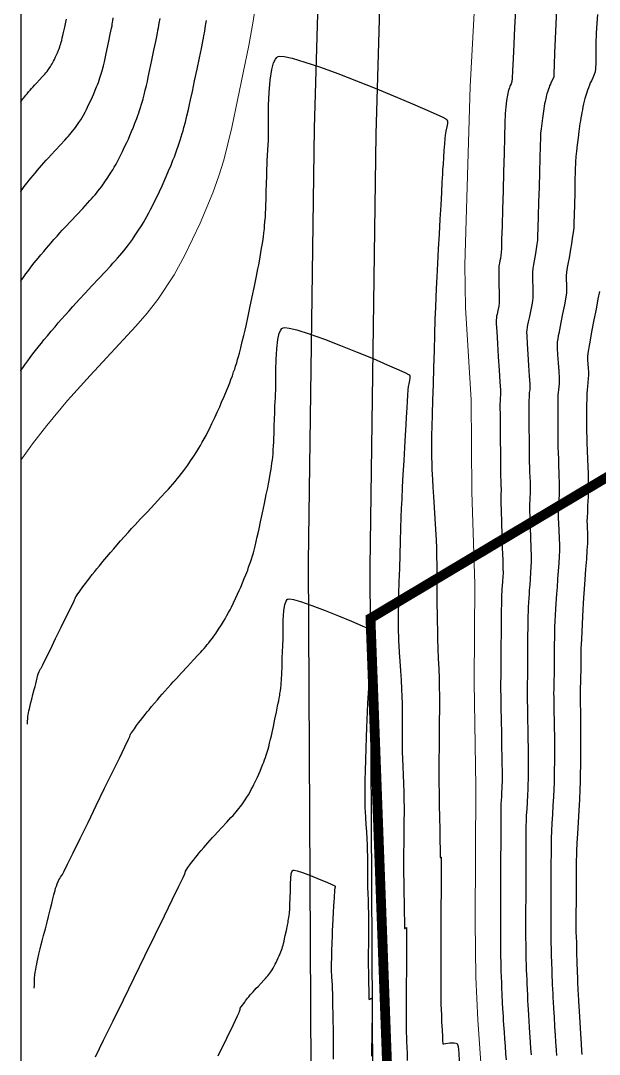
# Model space of a CAD drawing. Extents: x 27 to 849, y 0 to 853.
# Drawn here: x 26.5 to 85.5, y 538.4 to 643.6 of the extents above; entities that cross this region are included whole.
import ezdxf

# ---------------------------------------------------------------- set-up
doc = ezdxf.new("R2010")
doc.units = 0
doc.header["$LTSCALE"] = 2
for name, color, linetype in [('ARQ - PORTAS E ESQUADRIAS 1-50', 2, 'Continuous'), ('Curva 1 m', 5, 'Continuous'), ('Curva Mestra', 1, 'Continuous'), ('TRA_Trecho_Rodoviario_L', 7, 'Continuous')]:
    doc.layers.add(name, color=color, linetype=linetype)

msp = doc.modelspace()

# ---------------------------------------------------------------- linework, layer by layer
at = {"layer": 'ARQ - PORTAS E ESQUADRIAS 1-50', "elevation": 45}
msp.add_lwpolyline([(848.94, 852.52), (26.51, 852.52), (26.51, 7.38), (848.94, 7.38)], close=True, dxfattribs=at)
at = {"layer": 'ARQ - PORTAS E ESQUADRIAS 1-50', "const_width": 1}
msp.add_lwpolyline([(619.66, 64.96), (532.95, 53.73), (488.22, 57.38), (464.07, 66.69), (452.24, 74.7), (148.79, 382.23), (76.61, 469.9), (65.46, 493.56), (62.14, 582.82), (440.6, 808.53), (802.5, 491.86), (619.66, 64.96)], close=True, dxfattribs=at)
at = {"layer": 'Curva 1 m', "linetype": 'Continuous', "lineweight": -3}
for points, elevation in [([(26.51, 626.24), (26.52, 626.26), (26.57, 626.33), (26.66, 626.46), (26.81, 626.68), (26.98, 626.91), (27.16, 627.13), (27.37, 627.41), (27.57, 627.65), (27.73, 627.86), (27.97, 628.14), (28.21, 628.43), (28.42, 628.67), (28.63, 628.91), (28.87, 629.18), (29.12, 629.46), (29.33, 629.7), (29.61, 630), (30.06, 630.48), (30.56, 631.02), (30.99, 631.47), (31.2, 631.71), (31.35, 631.87), (31.51, 632.06), (31.65, 632.22), (31.8, 632.4), (31.96, 632.6), (32.1, 632.79), (32.23, 632.98), (32.42, 633.27), (32.62, 633.57), (32.76, 633.79), (32.9, 634.04), (33.06, 634.33), (33.2, 634.59), (33.32, 634.84), (33.5, 635.2), (33.68, 635.58), (33.82, 635.89), (33.95, 636.19), (34.1, 636.56), (34.24, 636.9), (34.33, 637.12), (34.42, 637.35), (34.51, 637.6), (34.58, 637.82), (34.65, 638.02), (34.72, 638.25), (34.78, 638.45), (34.84, 638.68), (34.93, 639.05), (35.03, 639.45), (35.11, 639.79), (35.19, 640.15), (35.32, 640.79), (35.48, 641.55), (35.64, 642.29), (35.76, 642.87), (35.81, 643.12), (35.83, 643.3), (35.85, 643.48), (35.88, 643.64), (35.94, 643.92)], 33), ([(26.51, 617.13), (26.52, 617.15), (26.57, 617.22), (26.66, 617.35), (26.83, 617.58), (27.04, 617.88), (27.22, 618.13), (27.41, 618.37), (27.64, 618.68), (27.89, 618.99), (28.1, 619.25), (28.29, 619.48), (28.55, 619.8), (28.85, 620.15), (29.13, 620.49), (29.38, 620.78), (29.62, 621.05), (29.9, 621.37), (30.21, 621.71), (30.5, 622.04), (30.75, 622.31), (31.07, 622.66), (31.6, 623.23), (32.22, 623.89), (32.83, 624.54), (33.31, 625.06), (33.55, 625.33), (33.71, 625.5), (33.89, 625.71), (34.08, 625.92), (34.23, 626.1), (34.38, 626.29), (34.56, 626.52), (34.74, 626.75), (34.89, 626.95), (35.09, 627.24), (35.38, 627.67), (35.67, 628.12), (35.89, 628.45), (36.04, 628.72), (36.22, 629.05), (36.4, 629.37), (36.55, 629.65), (36.69, 629.93), (36.88, 630.34), (37.1, 630.8), (37.31, 631.25), (37.48, 631.6), (37.63, 631.96), (37.81, 632.38), (37.99, 632.82), (38.14, 633.2), (38.24, 633.45), (38.34, 633.69), (38.44, 633.98), (38.54, 634.27), (38.62, 634.5), (38.72, 634.8), (38.83, 635.14), (38.92, 635.45), (38.98, 635.7), (39.09, 636.11), (39.2, 636.59), (39.32, 637.06), (39.41, 637.45), (39.51, 637.89), (39.67, 638.67), (39.87, 639.63), (40.08, 640.63), (40.27, 641.53), (40.4, 642.19), (40.46, 642.45), (40.47, 642.57), (40.49, 642.69), (40.53, 642.92), (40.62, 643.38), (40.7, 643.88)], 32), ([(76.91, 644.67), (76.82, 642.94), (76.74, 641.28), (76.67, 639.78), (76.61, 638.57), (76.57, 637.76), (76.55, 637.44), (76.46, 637.23), (76.38, 637.06), (76.33, 636.94), (76.29, 636.81), (76.23, 636.64), (76.17, 636.44), (76.13, 636.25), (76.09, 636.06), (76.06, 635.88), (76.03, 635.69), (76.01, 635.51), (75.96, 635.2), (75.92, 634.85), (75.89, 634.56), (75.87, 634.16), (75.84, 633.21), (75.8, 631.83), (75.75, 630.13), (75.7, 628.26), (75.64, 626.32), (75.59, 624.45), (75.54, 622.76), (75.5, 621.39), (75.47, 620.45), (75.45, 620.06), (75.42, 619.78), (75.37, 619.45), (75.32, 619.19), (75.28, 618.95), (75.23, 618.68), (75.2, 618.44), (75.2, 618.14), (75.21, 617.53), (75.23, 616.75), (75.25, 615.97), (75.26, 615.31), (75.25, 614.94), (75.2, 614.58), (75.12, 614.15), (75.03, 613.77), (74.99, 613.56), (74.96, 613.38), (74.93, 613.19), (74.95, 612.84), (75, 611.99), (75.07, 610.8), (75.16, 609.44), (75.24, 608.08), (75.31, 606.89), (75.37, 606.04), (75.38, 605.69), (75.37, 605.5), (75.35, 605.31), (75.34, 605.15), (75.34, 604.9), (75.33, 604.69), (75.33, 604.33), (75.34, 603.49), (75.35, 602.32), (75.36, 600.99), (75.37, 599.65), (75.38, 598.46), (75.39, 597.59), (75.4, 597.19), (75.41, 596.91), (75.42, 596.56), (75.43, 596.25), (75.44, 596.06), (75.44, 595.91), (75.44, 595.72), (75.43, 595.56), (75.43, 595.38), (75.41, 595.15), (75.41, 594.94), (75.42, 594.59), (75.44, 593.76), (75.48, 592.61), (75.52, 591.29), (75.57, 589.96), (75.61, 588.77), (75.63, 587.88), (75.64, 587.44), (75.62, 587.05), (75.59, 586.58), (75.55, 586.13), (75.53, 585.81), (75.51, 585.55), (75.5, 585.25), (75.48, 584.95), (75.47, 584.69), (75.47, 584.34), (75.46, 583.58), (75.45, 582.53), (75.44, 581.3), (75.43, 580.01), (75.42, 578.79), (75.42, 577.75), (75.41, 577.01), (75.41, 576.69), (75.4, 576.45), (75.39, 576.18), (75.39, 575.94), (75.39, 575.61), (75.41, 574.84), (75.43, 573.74), (75.45, 572.46), (75.48, 571.1), (75.5, 569.79), (75.52, 568.66), (75.53, 567.84), (75.54, 567.44), (75.54, 567.06), (75.54, 566.63), (75.54, 566.19), (75.53, 565.81), (75.52, 565.5), (75.49, 565.11), (75.47, 564.69), (75.45, 564.29), (75.43, 563.94), (75.43, 563.52), (75.42, 562.63), (75.41, 561.39), (75.41, 559.93), (75.4, 558.35), (75.39, 556.78), (75.38, 555.34), (75.38, 554.14), (75.37, 553.3), (75.37, 552.94), (75.37, 552.71), (75.37, 552.44), (75.37, 552.17), (75.37, 551.94), (75.37, 551.62), (75.37, 550.99), (75.38, 550.16), (75.39, 549.27), (75.4, 548.43), (75.41, 547.78), (75.41, 547.44), (75.42, 547.15), (75.43, 546.81), (75.44, 546.48), (75.45, 546.19), (75.47, 545.85), (75.5, 545.23), (75.53, 544.48), (75.57, 543.72), (75.6, 543.08), (75.62, 542.69), (75.64, 542.31), (75.67, 541.88), (75.69, 541.44), (75.72, 541.06), (75.74, 540.68), (75.79, 540.03), (75.85, 539.26), (75.9, 538.5), (75.95, 537.89)], 31), ([(81.09, 644.8), (81.02, 643.32), (80.96, 641.79), (80.9, 640.36), (80.85, 639.15), (80.82, 638.3), (80.8, 637.94), (80.7, 637.68), (80.56, 637.4), (80.46, 637.19), (80.39, 637.03), (80.33, 636.85), (80.27, 636.69), (80.2, 636.48), (80.11, 636.19), (80.04, 635.94), (79.99, 635.7), (79.93, 635.43), (79.88, 635.19), (79.84, 634.95), (79.79, 634.68), (79.76, 634.44), (79.72, 634.19), (79.66, 633.73), (79.58, 633.18), (79.52, 632.64), (79.47, 632.19), (79.45, 631.75), (79.42, 630.87), (79.39, 629.66), (79.35, 628.24), (79.31, 626.7), (79.27, 625.17), (79.23, 623.76), (79.19, 622.57), (79.16, 621.72), (79.15, 621.31), (79.1, 620.9), (79.02, 620.41), (78.95, 619.94), (78.88, 619.56), (78.82, 619.22), (78.75, 618.82), (78.68, 618.41), (78.63, 618.06), (78.63, 617.7), (78.65, 617.17), (78.68, 616.55), (78.69, 615.94), (78.68, 615.44), (78.6, 614.91), (78.47, 614.23), (78.33, 613.54), (78.21, 612.99), (78.15, 612.69), (78.11, 612.45), (78.06, 612.18), (78.04, 611.94), (78.05, 611.58), (78.1, 610.77), (78.17, 609.7), (78.24, 608.55), (78.31, 607.48), (78.36, 606.68), (78.37, 606.31), (78.36, 606.08), (78.32, 605.8), (78.3, 605.56), (78.29, 605.33), (78.28, 604.99), (78.27, 604.62), (78.27, 604.31), (78.27, 603.93), (78.28, 603.16), (78.28, 602.15), (78.29, 601.05), (78.3, 600.01), (78.31, 599.17), (78.32, 598.69), (78.33, 598.25), (78.35, 597.72), (78.37, 597.17), (78.39, 596.72), (78.39, 596.44), (78.4, 596.21), (78.4, 595.94), (78.4, 595.67), (78.39, 595.44), (78.38, 595.18), (78.36, 594.84), (78.34, 594.49), (78.33, 594.19), (78.34, 593.82), (78.37, 593.08), (78.41, 592.11), (78.45, 591.04), (78.48, 590), (78.5, 589.13), (78.51, 588.56), (78.49, 588.06), (78.45, 587.47), (78.41, 586.84), (78.36, 586.23), (78.32, 585.7), (78.29, 585.31), (78.27, 584.91), (78.24, 584.44), (78.21, 583.94), (78.19, 583.47), (78.18, 583.06), (78.17, 582.65), (78.16, 581.93), (78.15, 581.01), (78.15, 579.99), (78.14, 578.98), (78.14, 578.09), (78.13, 577.41), (78.13, 577.06), (78.12, 576.72), (78.11, 576.31), (78.1, 575.91), (78.09, 575.56), (78.1, 575.21), (78.11, 574.52), (78.12, 573.6), (78.14, 572.55), (78.16, 571.48), (78.18, 570.5), (78.2, 569.7), (78.2, 569.19), (78.21, 568.71), (78.21, 568.15), (78.21, 567.56), (78.2, 566.97), (78.2, 566.42), (78.18, 565.94), (78.16, 565.43), (78.13, 564.81), (78.09, 564.12), (78.05, 563.41), (78.01, 562.75), (77.99, 562.19), (77.98, 561.66), (77.97, 560.81), (77.97, 559.73), (77.96, 558.51), (77.96, 557.27), (77.95, 556.09), (77.95, 555.08), (77.95, 554.33), (77.95, 553.94), (77.94, 553.58), (77.94, 553.16), (77.93, 552.72), (77.93, 552.3), (77.93, 551.94), (77.93, 551.55), (77.94, 550.98), (77.94, 550.3), (77.95, 549.62), (77.96, 549.01), (77.97, 548.56), (77.98, 548.11), (77.99, 547.59), (78.01, 547.04), (78.03, 546.52), (78.05, 546.06), (78.06, 545.6), (78.09, 545.05), (78.12, 544.47), (78.15, 543.92), (78.17, 543.44), (78.2, 543.01), (78.23, 542.44), (78.26, 541.82), (78.3, 541.19), (78.34, 540.63), (78.37, 540.19), (78.4, 539.67), (78.45, 539.03), (78.5, 538.38)], 32), ([(85.28, 644.28), (85.19, 643.39), (85.14, 642.36), (85.11, 641.29), (85.09, 640.27), (85.08, 639.39), (85.06, 638.75), (85.04, 638.44), (84.94, 638.16), (84.79, 637.83), (84.64, 637.53), (84.53, 637.31), (84.44, 637.08), (84.34, 636.81), (84.25, 636.56), (84.18, 636.35), (84.08, 636.04), (83.99, 635.71), (83.91, 635.44), (83.85, 635.18), (83.78, 634.88), (83.72, 634.57), (83.66, 634.31), (83.62, 634.06), (83.57, 633.75), (83.52, 633.45), (83.48, 633.19), (83.44, 632.9), (83.37, 632.38), (83.28, 631.73), (83.19, 631.02), (83.11, 630.36), (83.06, 629.81), (83.03, 629.27), (83, 628.4), (82.97, 627.31), (82.94, 626.12), (82.92, 624.93), (82.89, 623.87), (82.86, 623.04), (82.84, 622.56), (82.78, 622.08), (82.7, 621.51), (82.61, 620.92), (82.52, 620.38), (82.44, 619.94), (82.37, 619.52), (82.28, 619.02), (82.19, 618.51), (82.11, 618.04), (82.07, 617.69), (82.06, 617.29), (82.09, 616.81), (82.1, 616.34), (82.1, 615.94), (82.03, 615.49), (81.89, 614.73), (81.71, 613.82), (81.53, 612.91), (81.38, 612.19), (81.31, 611.81), (81.26, 611.56), (81.21, 611.25), (81.16, 610.95), (81.14, 610.69), (81.15, 610.33), (81.19, 609.65), (81.25, 608.81), (81.31, 607.98), (81.35, 607.3), (81.36, 606.94), (81.35, 606.68), (81.31, 606.38), (81.28, 606.08), (81.25, 605.81), (81.24, 605.55), (81.23, 605.17), (81.22, 604.73), (81.21, 604.3), (81.21, 603.94), (81.21, 603.55), (81.21, 602.95), (81.21, 602.21), (81.22, 601.45), (81.23, 600.75), (81.24, 600.19), (81.25, 599.66), (81.28, 599), (81.3, 598.31), (81.33, 597.67), (81.34, 597.14), (81.35, 596.81), (81.36, 596.47), (81.36, 596.06), (81.35, 595.66), (81.35, 595.31), (81.34, 595.01), (81.32, 594.63), (81.29, 594.2), (81.27, 593.79), (81.26, 593.44), (81.27, 593.06), (81.3, 592.47), (81.33, 591.75), (81.36, 590.99), (81.38, 590.28), (81.38, 589.69), (81.36, 589.15), (81.32, 588.44), (81.26, 587.64), (81.2, 586.8), (81.14, 586), (81.08, 585.32), (81.05, 584.81), (81.02, 584.32), (80.99, 583.74), (80.95, 583.13), (80.92, 582.52), (80.9, 581.94), (80.88, 581.44), (80.87, 580.87), (80.86, 580.14), (80.86, 579.33), (80.85, 578.54), (80.85, 577.88), (80.85, 577.44), (80.84, 577.03), (80.82, 576.56), (80.81, 576.07), (80.8, 575.6), (80.79, 575.19), (80.8, 574.75), (80.81, 574.07), (80.83, 573.26), (80.84, 572.41), (80.86, 571.61), (80.87, 570.94), (80.87, 570.38), (80.87, 569.71), (80.87, 568.95), (80.87, 568.17), (80.86, 567.4), (80.85, 566.68), (80.84, 566.06), (80.81, 565.42), (80.77, 564.64), (80.72, 563.77), (80.67, 562.86), (80.62, 561.97), (80.58, 561.14), (80.55, 560.44), (80.53, 559.72), (80.53, 558.85), (80.52, 557.91), (80.52, 556.98), (80.52, 556.12), (80.52, 555.42), (80.52, 554.94), (80.52, 554.48), (80.51, 553.94), (80.51, 553.36), (80.5, 552.81), (80.5, 552.31), (80.5, 551.94), (80.5, 551.53), (80.5, 551.06), (80.51, 550.57), (80.51, 550.1), (80.52, 549.69), (80.53, 549.24), (80.55, 548.55), (80.58, 547.77), (80.6, 546.99), (80.62, 546.34), (80.64, 545.94), (80.66, 545.54), (80.68, 545.06), (80.7, 544.59), (80.72, 544.19), (80.74, 543.8), (80.79, 543.1), (80.84, 542.22), (80.89, 541.28), (80.95, 540.4), (80.99, 539.71), (81.01, 539.31), (81.05, 538.86), (81.09, 538.32)], 33), ([(26.51, 635.35), (26.52, 635.37), (26.56, 635.43), (26.64, 635.54), (26.74, 635.69), (26.83, 635.8), (26.94, 635.94), (27.04, 636.06), (27.16, 636.21), (27.32, 636.4), (27.46, 636.57), (27.61, 636.73), (27.77, 636.92), (27.92, 637.08), (28.11, 637.28), (28.41, 637.61), (28.7, 637.92), (28.86, 638.09), (28.97, 638.21), (29.08, 638.34), (29.19, 638.48), (29.3, 638.63), (29.4, 638.77), (29.53, 638.97), (29.63, 639.13), (29.7, 639.25), (29.78, 639.4), (29.85, 639.53), (29.94, 639.71), (30.06, 639.96), (30.16, 640.18), (30.25, 640.39), (30.35, 640.63), (30.42, 640.79), (30.48, 640.97), (30.54, 641.14), (30.59, 641.3), (30.64, 641.46), (30.69, 641.63), (30.75, 641.89), (30.81, 642.13), (30.88, 642.44), (30.99, 642.98), (31.1, 643.5), (31.16, 643.79)], 34), ([(26.51, 608.02), (26.53, 608.05), (26.59, 608.14), (26.72, 608.32), (26.93, 608.62), (27.22, 609.02), (27.46, 609.35), (27.65, 609.6), (27.89, 609.91), (28.15, 610.25), (28.41, 610.57), (28.63, 610.84), (28.88, 611.15), (29.23, 611.58), (29.62, 612.05), (30.01, 612.5), (30.33, 612.88), (30.66, 613.25), (31.04, 613.68), (31.44, 614.13), (31.83, 614.56), (32.16, 614.93), (32.51, 615.31), (33.08, 615.91), (33.77, 616.65), (34.48, 617.42), (35.14, 618.13), (35.65, 618.67), (35.9, 618.95), (36.11, 619.18), (36.36, 619.46), (36.6, 619.74), (36.8, 619.98), (37.01, 620.23), (37.25, 620.53), (37.49, 620.84), (37.69, 621.11), (37.89, 621.39), (38.18, 621.83), (38.5, 622.32), (38.8, 622.77), (39.01, 623.11), (39.18, 623.4), (39.37, 623.73), (39.56, 624.08), (39.74, 624.42), (39.89, 624.72), (40.08, 625.09), (40.34, 625.63), (40.64, 626.25), (40.92, 626.84), (41.13, 627.32), (41.34, 627.79), (41.58, 628.36), (41.82, 628.94), (42.02, 629.44), (42.16, 629.78), (42.28, 630.1), (42.42, 630.49), (42.55, 630.87), (42.66, 631.17), (42.75, 631.47), (42.86, 631.81), (42.97, 632.15), (43.05, 632.44), (43.14, 632.78), (43.28, 633.33), (43.44, 633.96), (43.59, 634.59), (43.71, 635.11), (43.82, 635.6), (44, 636.45), (44.23, 637.53), (44.47, 638.71), (44.71, 639.85), (44.91, 640.83), (45.06, 641.52), (45.11, 641.78), (45.12, 641.84), (45.13, 641.9), (45.16, 642.1), (45.25, 642.58), (45.35, 643.16), (45.44, 643.66)], 31), ([(27.2, 572.03), (27.2, 572.05), (27.2, 572.1), (27.2, 572.21), (27.21, 572.38), (27.22, 572.56), (27.23, 572.7), (27.25, 572.86), (27.27, 573), (27.31, 573.19), (27.35, 573.39), (27.4, 573.61), (27.48, 573.96), (27.55, 574.26), (27.64, 574.58), (27.76, 575.06), (27.89, 575.56), (27.98, 575.89), (28.04, 576.15), (28.12, 576.47), (28.19, 576.75), (28.23, 576.91), (28.27, 577.07), (28.32, 577.24), (28.4, 577.42), (28.45, 577.55), (28.49, 577.62), (28.54, 577.69), (28.59, 577.76), (28.64, 577.82), (28.76, 578.07), (29.07, 578.72), (29.53, 579.65), (30.07, 580.76), (30.64, 581.93), (31.18, 583.03), (31.64, 583.97), (31.95, 584.61), (32.07, 584.86), (32.09, 584.91), (32.1, 584.97), (32.15, 585.04), (32.27, 585.2), (32.53, 585.57), (32.85, 586.01), (33.11, 586.37), (33.3, 586.62), (33.54, 586.93), (33.8, 587.27), (34.06, 587.59), (34.27, 587.86), (34.53, 588.17), (34.88, 588.6), (35.27, 589.07), (35.66, 589.52), (35.98, 589.9), (36.3, 590.27), (36.68, 590.7), (37.09, 591.15), (37.48, 591.58), (37.81, 591.95), (38.16, 592.33), (38.72, 592.93), (39.41, 593.67), (40.13, 594.44), (40.79, 595.15), (41.29, 595.69), (41.55, 595.97), (41.76, 596.2), (42, 596.48), (42.24, 596.76), (42.45, 597), (42.65, 597.25), (42.9, 597.55), (43.13, 597.86), (43.33, 598.13), (43.53, 598.41), (43.82, 598.85), (44.15, 599.33), (44.45, 599.79), (44.66, 600.13), (44.82, 600.42), (45.01, 600.75), (45.21, 601.1), (45.39, 601.44), (45.54, 601.74), (45.73, 602.11), (45.99, 602.65), (46.28, 603.27), (46.56, 603.86), (46.78, 604.34), (46.98, 604.81), (47.22, 605.38), (47.46, 605.96), (47.67, 606.46), (47.8, 606.8), (47.93, 607.12), (48.07, 607.51), (48.2, 607.89), (48.31, 608.19), (48.4, 608.49), (48.51, 608.83), (48.61, 609.17), (48.7, 609.46), (48.79, 609.8), (48.92, 610.35), (49.08, 610.98), (49.24, 611.61), (49.36, 612.13), (49.46, 612.6), (49.63, 613.4), (49.84, 614.41), (50.08, 615.53), (50.31, 616.64), (50.52, 617.63), (50.67, 618.39), (50.76, 618.8), (50.83, 619.17), (50.9, 619.61), (50.98, 620.06), (51.05, 620.48), (51.11, 620.8), (51.16, 621.18), (51.23, 621.63), (51.28, 622.07), (51.33, 622.45), (51.36, 622.78), (51.39, 623.2), (51.43, 623.65), (51.46, 624.09), (51.48, 624.46), (51.49, 624.85), (51.51, 625.47), (51.53, 626.25), (51.55, 627.08), (51.57, 627.87), (51.59, 628.53), (51.61, 628.96), (51.63, 629.42), (51.65, 629.94), (51.69, 630.49), (51.72, 631.01), (51.75, 631.46), (51.76, 631.91), (51.75, 632.72), (51.75, 633.8), (51.76, 635.04), (51.81, 636.34), (51.91, 637.58), (52.08, 638.67), (52.27, 639.36), (52.45, 639.74), (52.59, 639.91), (52.66, 639.96), (52.73, 639.99), (52.92, 640.02), (53.35, 639.99), (54.15, 639.82), (55.46, 639.44), (57.05, 638.9), (58.83, 638.26), (60.72, 637.53), (62.63, 636.77), (64.48, 636.01), (66.19, 635.29), (67.67, 634.65), (68.84, 634.12), (69.5, 633.81), (69.81, 633.66), (69.91, 633.59), (69.93, 633.58), (69.95, 633.53), (69.97, 633.41), (69.97, 633.19), (69.91, 632.84), (69.81, 632.39), (69.74, 632.01), (69.71, 631.66), (69.67, 631.11), (69.62, 630.43), (69.57, 629.71), (69.53, 629.03), (69.49, 628.47), (69.47, 628.01), (69.42, 627.22), (69.36, 626.15), (69.29, 624.87), (69.21, 623.44), (69.12, 621.93), (69.04, 620.41), (68.96, 618.93), (68.89, 617.57), (68.83, 616.4), (68.79, 615.46), (68.75, 614.5), (68.71, 613.22), (68.66, 611.72), (68.61, 610.07), (68.56, 608.35), (68.51, 606.63), (68.46, 605.01), (68.42, 603.55), (68.39, 602.33), (68.36, 601.45), (68.36, 600.96), (68.35, 600.45), (68.36, 599.85), (68.37, 599.21), (68.38, 598.58), (68.39, 597.98), (68.41, 597.46), (68.44, 596.96), (68.49, 596.18), (68.55, 595.21), (68.63, 594.11), (68.7, 592.97), (68.77, 591.85), (68.83, 590.82), (68.86, 589.96), (68.88, 589.15), (68.9, 588.23), (68.9, 587.24), (68.91, 586.22), (68.91, 585.19), (68.91, 584.2), (68.92, 583.28), (68.93, 582.46), (68.95, 581.65), (68.98, 580.73), (69.01, 579.74), (69.05, 578.72), (69.09, 577.69), (69.12, 576.7), (69.15, 575.78), (69.16, 574.96), (69.17, 574.23), (69.16, 573.39), (69.15, 572.48), (69.14, 571.51), (69.13, 570.52), (69.12, 569.54), (69.1, 568.6), (69.1, 567.73), (69.1, 566.96), (69.11, 566.11), (69.12, 565.03), (69.14, 563.81), (69.16, 562.54), (69.19, 561.31), (69.21, 560.2), (69.23, 559.29), (69.24, 558.78), (69.24, 558.55), (69.25, 558.47), (69.25, 558.46), (69.25, 558.47), (69.27, 558.48), (69.31, 558.5), (69.35, 558.52), (69.35, 558.24), (69.34, 557.49), (69.34, 556.37), (69.33, 554.99), (69.32, 553.46), (69.31, 551.91), (69.3, 550.42), (69.29, 549.12), (69.29, 548.12), (69.29, 547.52), (69.29, 546.94), (69.29, 546.26), (69.3, 545.54), (69.3, 544.8), (69.31, 544.11), (69.32, 543.5), (69.33, 543.02), (69.36, 542.43), (69.39, 541.7), (69.43, 540.92), (69.46, 540.22), (69.48, 539.79), (69.5, 539.59), (69.5, 539.53), (69.5, 539.52), (69.51, 539.52), (69.56, 539.52), (69.6, 539.52), (69.79, 539.55), (70.22, 539.61), (70.68, 539.62), (70.98, 539.55), (71.06, 539.23), (71.13, 538.57), (71.18, 537.74)], 29), ([(85.46, 616.08), (85.31, 615.32), (85.12, 614.3), (84.9, 613.2), (84.7, 612.16), (84.55, 611.36), (84.47, 610.94), (84.41, 610.59), (84.34, 610.19), (84.28, 609.79), (84.24, 609.44), (84.25, 609.13), (84.28, 608.72), (84.31, 608.28), (84.34, 607.88), (84.35, 607.56), (84.33, 607.22), (84.29, 606.82), (84.24, 606.41), (84.21, 606.06), (84.19, 605.7), (84.17, 605.16), (84.16, 604.55), (84.15, 603.98), (84.14, 603.56), (84.14, 603.23), (84.15, 602.83), (84.15, 602.42), (84.15, 602.03), (84.16, 601.69), (84.17, 601.31), (84.19, 600.67), (84.22, 599.88), (84.25, 599.03), (84.28, 598.23), (84.3, 597.58), (84.31, 597.19), (84.32, 596.83), (84.32, 596.41), (84.32, 595.97), (84.31, 595.55), (84.31, 595.19), (84.29, 594.77), (84.26, 594.22), (84.23, 593.63), (84.2, 593.09), (84.19, 592.69), (84.2, 592.35), (84.21, 591.96), (84.23, 591.55), (84.25, 591.15), (84.25, 590.81), (84.23, 590.44), (84.19, 589.76), (84.13, 588.85), (84.05, 587.83), (83.98, 586.77), (83.91, 585.77), (83.85, 584.92), (83.81, 584.31), (83.78, 583.72), (83.74, 582.99), (83.7, 582.21), (83.66, 581.43), (83.62, 580.73), (83.6, 580.17), (83.58, 579.81), (83.58, 579.45), (83.57, 579.03), (83.57, 578.6), (83.57, 578.18), (83.57, 577.81), (83.56, 577.45), (83.54, 576.93), (83.53, 576.33), (83.51, 575.73), (83.5, 575.2), (83.49, 574.81), (83.5, 574.43), (83.51, 573.99), (83.52, 573.52), (83.53, 573.07), (83.53, 572.69), (83.53, 572.32), (83.53, 571.68), (83.53, 570.84), (83.53, 569.88), (83.53, 568.86), (83.52, 567.86), (83.51, 566.94), (83.49, 566.19), (83.46, 565.4), (83.42, 564.39), (83.36, 563.25), (83.29, 562.07), (83.23, 560.93), (83.17, 559.93), (83.13, 559.15), (83.11, 558.69), (83.1, 558.19), (83.09, 557.62), (83.09, 557.01), (83.09, 556.44), (83.09, 555.94), (83.09, 555.41), (83.08, 554.64), (83.08, 553.78), (83.07, 552.95), (83.06, 552.29), (83.06, 551.94), (83.06, 551.68), (83.07, 551.38), (83.07, 551.07), (83.07, 550.81), (83.08, 550.46), (83.11, 549.73), (83.14, 548.79), (83.17, 547.79), (83.2, 546.86), (83.22, 546.15), (83.23, 545.81), (83.24, 545.54), (83.26, 545.22), (83.27, 544.94), (83.29, 544.6), (83.34, 543.86), (83.4, 542.84), (83.47, 541.69), (83.54, 540.54), (83.6, 539.52), (83.64, 538.78), (83.66, 538.44)], 34), ([(27.89, 545.16), (27.89, 545.18), (27.89, 545.25), (27.9, 545.4), (27.9, 545.65), (27.92, 545.96), (27.93, 546.21), (27.96, 546.5), (28, 546.82), (28.04, 547.09), (28.08, 547.34), (28.14, 547.62), (28.19, 547.87), (28.26, 548.17), (28.37, 548.65), (28.5, 549.18), (28.6, 549.62), (28.7, 549.99), (28.84, 550.55), (29.02, 551.22), (29.2, 551.9), (29.35, 552.48), (29.45, 552.88), (29.55, 553.28), (29.67, 553.78), (29.79, 554.28), (29.89, 554.69), (29.95, 554.91), (30.01, 555.12), (30.07, 555.36), (30.14, 555.57), (30.23, 555.79), (30.33, 556.03), (30.4, 556.19), (30.48, 556.34), (30.57, 556.48), (30.67, 556.61), (30.77, 556.74), (30.91, 557.03), (31.29, 557.8), (31.86, 558.96), (32.56, 560.41), (33.37, 562.05), (34.21, 563.78), (35.06, 565.52), (35.86, 567.16), (36.57, 568.6), (37.13, 569.75), (37.5, 570.52), (37.64, 570.8), (37.67, 570.92), (37.69, 571.03), (37.74, 571.1), (37.8, 571.17), (37.89, 571.3), (38.09, 571.58), (38.32, 571.9), (38.51, 572.17), (38.7, 572.41), (38.94, 572.72), (39.18, 573.03), (39.39, 573.29), (39.58, 573.52), (39.84, 573.84), (40.14, 574.19), (40.43, 574.53), (40.67, 574.82), (40.91, 575.09), (41.2, 575.41), (41.5, 575.75), (41.79, 576.07), (42.04, 576.35), (42.37, 576.7), (42.89, 577.27), (43.51, 577.93), (44.12, 578.58), (44.6, 579.1), (44.85, 579.37), (45, 579.54), (45.19, 579.75), (45.37, 579.96), (45.52, 580.14), (45.67, 580.33), (45.86, 580.56), (46.04, 580.79), (46.19, 580.99), (46.38, 581.28), (46.67, 581.71), (46.97, 582.16), (47.18, 582.49), (47.34, 582.76), (47.52, 583.09), (47.69, 583.41), (47.84, 583.69), (47.98, 583.97), (48.18, 584.38), (48.4, 584.84), (48.61, 585.29), (48.77, 585.64), (48.92, 586), (49.1, 586.42), (49.28, 586.86), (49.44, 587.24), (49.54, 587.49), (49.63, 587.73), (49.73, 588.02), (49.83, 588.31), (49.91, 588.54), (50.01, 588.84), (50.12, 589.18), (50.21, 589.49), (50.28, 589.74), (50.38, 590.15), (50.5, 590.63), (50.61, 591.1), (50.7, 591.49), (50.8, 591.91), (50.95, 592.64), (51.14, 593.56), (51.34, 594.52), (51.53, 595.42), (51.68, 596.11), (51.75, 596.49), (51.82, 596.85), (51.89, 597.27), (51.96, 597.67), (52.01, 597.99), (52.06, 598.28), (52.1, 598.61), (52.15, 598.94), (52.18, 599.23), (52.21, 599.55), (52.24, 599.96), (52.27, 600.38), (52.29, 600.74), (52.31, 601.09), (52.32, 601.68), (52.34, 602.39), (52.36, 603.11), (52.38, 603.72), (52.39, 604.11), (52.4, 604.45), (52.42, 604.85), (52.45, 605.26), (52.47, 605.65), (52.5, 605.99), (52.5, 606.38), (52.5, 607.12), (52.5, 608.08), (52.52, 609.16), (52.59, 610.24), (52.71, 611.21), (52.85, 611.83), (53, 612.16), (53.12, 612.31), (53.18, 612.36), (53.24, 612.39), (53.42, 612.41), (53.84, 612.36), (54.63, 612.17), (55.91, 611.76), (57.44, 611.22), (59.09, 610.59), (60.79, 609.92), (62.41, 609.25), (63.85, 608.63), (65.03, 608.11), (65.7, 607.8), (66.01, 607.65), (66.11, 607.59), (66.13, 607.57), (66.15, 607.54), (66.16, 607.45), (66.16, 607.28), (66.12, 607.02), (66.04, 606.68), (65.99, 606.4), (65.96, 606.07), (65.92, 605.53), (65.88, 604.89), (65.84, 604.26), (65.8, 603.74), (65.78, 603.3), (65.73, 602.51), (65.67, 601.45), (65.6, 600.2), (65.53, 598.85), (65.45, 597.47), (65.38, 596.15), (65.32, 594.96), (65.28, 593.99), (65.24, 593.1), (65.2, 591.97), (65.16, 590.67), (65.12, 589.28), (65.08, 587.88), (65.04, 586.53), (65, 585.3), (64.98, 584.27), (64.96, 583.52), (64.95, 583.11), (64.95, 582.64), (64.96, 582.09), (64.97, 581.51), (64.98, 580.96), (64.99, 580.49), (65.02, 580.04), (65.06, 579.33), (65.12, 578.45), (65.19, 577.49), (65.25, 576.51), (65.3, 575.61), (65.33, 574.86), (65.35, 574.16), (65.36, 573.36), (65.36, 572.49), (65.37, 571.61), (65.37, 570.75), (65.37, 569.94), (65.38, 569.24), (65.4, 568.53), (65.43, 567.73), (65.46, 566.87), (65.49, 565.99), (65.52, 565.12), (65.54, 564.32), (65.56, 563.61), (65.56, 562.99), (65.55, 562.27), (65.55, 561.48), (65.54, 560.65), (65.52, 559.82), (65.51, 559.02), (65.51, 558.27), (65.51, 557.61), (65.51, 556.88), (65.53, 555.95), (65.54, 554.9), (65.56, 553.83), (65.58, 552.84), (65.6, 552.02), (65.61, 551.54), (65.61, 551.32), (65.62, 551.25), (65.62, 551.24), (65.63, 551.24), (65.67, 551.26), (65.75, 551.31), (65.82, 551.34), (65.82, 551.09), (65.82, 550.4), (65.81, 549.4), (65.81, 548.19), (65.8, 546.9), (65.79, 545.63), (65.78, 544.5), (65.78, 543.61), (65.77, 543.09), (65.78, 542.58), (65.78, 541.97), (65.78, 541.33), (65.79, 540.7), (65.8, 540.15), (65.81, 539.72), (65.83, 539.18), (65.86, 538.5), (65.89, 537.82)], 28), ([(34.14, 538.18), (34.96, 539.87), (35.92, 541.84), (36.97, 543.98), (38.06, 546.21), (39.16, 548.45), (40.2, 550.59), (41.16, 552.55), (41.98, 554.24), (42.63, 555.56), (43.05, 556.43), (43.21, 556.75), (43.25, 556.93), (43.29, 557.09), (43.36, 557.2), (43.44, 557.3), (43.55, 557.46), (43.75, 557.73), (43.92, 557.97), (44.1, 558.19), (44.31, 558.47), (44.51, 558.71), (44.67, 558.92), (44.9, 559.2), (45.15, 559.49), (45.36, 559.73), (45.57, 559.97), (45.81, 560.24), (46.06, 560.52), (46.27, 560.76), (46.55, 561.06), (47, 561.54), (47.5, 562.08), (47.93, 562.53), (48.14, 562.76), (48.29, 562.93), (48.45, 563.12), (48.59, 563.28), (48.73, 563.46), (48.9, 563.66), (49.04, 563.85), (49.17, 564.04), (49.36, 564.33), (49.56, 564.62), (49.7, 564.85), (49.84, 565.1), (50, 565.39), (50.14, 565.65), (50.26, 565.9), (50.44, 566.26), (50.62, 566.64), (50.76, 566.95), (50.89, 567.25), (51.04, 567.62), (51.18, 567.96), (51.27, 568.18), (51.35, 568.41), (51.45, 568.66), (51.52, 568.88), (51.59, 569.08), (51.66, 569.31), (51.72, 569.51), (51.78, 569.74), (51.87, 570.11), (51.97, 570.51), (52.05, 570.85), (52.12, 571.2), (52.25, 571.81), (52.41, 572.55), (52.56, 573.28), (52.68, 573.87), (52.75, 574.18), (52.79, 574.42), (52.84, 574.7), (52.89, 574.97), (52.92, 575.18), (52.96, 575.45), (53, 575.75), (53.03, 576.01), (53.05, 576.22), (53.07, 576.49), (53.09, 576.78), (53.11, 577.01), (53.12, 577.32), (53.13, 577.83), (53.15, 578.41), (53.16, 578.93), (53.17, 579.26), (53.18, 579.55), (53.2, 579.89), (53.22, 580.23), (53.25, 580.51), (53.25, 580.92), (53.24, 581.68), (53.26, 582.63), (53.32, 583.57), (53.43, 584.21), (53.54, 584.56), (53.64, 584.72), (53.7, 584.76), (53.75, 584.78), (53.91, 584.79), (54.3, 584.73), (55.02, 584.53), (56.18, 584.13), (57.52, 583.63), (58.89, 583.08), (60.19, 582.54), (61.28, 582.07), (61.91, 581.78), (62.21, 581.64), (62.31, 581.58), (62.33, 581.57), (62.35, 581.54), (62.36, 581.45), (62.34, 581.29), (62.29, 581.05), (62.24, 580.79), (62.21, 580.49), (62.18, 580), (62.14, 579.46), (62.12, 579.01), (62.1, 578.67), (62.06, 578.04), (62.01, 577.21), (61.96, 576.24), (61.9, 575.21), (61.85, 574.19), (61.8, 573.27), (61.76, 572.51), (61.73, 571.72), (61.7, 570.72), (61.66, 569.58), (61.63, 568.41), (61.6, 567.31), (61.57, 566.35), (61.55, 565.64), (61.55, 565.26), (61.55, 564.86), (61.55, 564.39), (61.56, 563.92), (61.57, 563.51), (61.6, 563.14), (61.63, 562.56), (61.68, 561.84), (61.73, 561.08), (61.77, 560.36), (61.8, 559.76), (61.81, 559.21), (61.82, 558.57), (61.82, 557.89), (61.82, 557.21), (61.83, 556.57), (61.83, 556.01), (61.85, 555.46), (61.87, 554.82), (61.89, 554.14), (61.92, 553.46), (61.94, 552.82), (61.95, 552.26), (61.95, 551.69), (61.95, 551.02), (61.94, 550.29), (61.93, 549.55), (61.92, 548.86), (61.92, 548.26), (61.92, 547.58), (61.93, 546.69), (61.94, 545.75), (61.96, 544.89), (61.97, 544.36), (61.98, 544.11), (61.99, 544.03), (61.99, 544.01), (62.01, 544.01), (62.07, 544.04), (62.18, 544.12), (62.29, 544.17), (62.3, 543.89), (62.3, 543.17), (62.3, 542.18), (62.28, 541.08), (62.27, 540.02), (62.26, 539.16), (62.26, 538.67), (62.26, 538.25)], 27), ([(46.62, 538.28), (47.5, 540.07), (48.17, 541.46), (48.61, 542.37), (48.77, 542.7), (48.81, 542.85), (48.85, 543.02), (48.88, 543.15), (48.98, 543.29), (49.09, 543.43), (49.21, 543.59), (49.33, 543.76), (49.42, 543.88), (49.52, 544.02), (49.62, 544.14), (49.74, 544.28), (49.9, 544.48), (50.05, 544.65), (50.19, 544.81), (50.36, 545), (50.51, 545.16), (50.69, 545.36), (51, 545.69), (51.29, 546), (51.44, 546.16), (51.55, 546.29), (51.67, 546.42), (51.78, 546.56), (51.89, 546.7), (51.98, 546.85), (52.12, 547.05), (52.22, 547.21), (52.29, 547.33), (52.37, 547.48), (52.44, 547.61), (52.53, 547.79), (52.65, 548.04), (52.75, 548.26), (52.84, 548.47), (52.94, 548.71), (53, 548.87), (53.07, 549.05), (53.13, 549.22), (53.18, 549.38), (53.23, 549.54), (53.27, 549.71), (53.34, 549.97), (53.39, 550.21), (53.46, 550.52), (53.57, 551.06), (53.68, 551.58), (53.74, 551.87), (53.77, 552.04), (53.8, 552.22), (53.83, 552.37), (53.86, 552.58), (53.89, 552.79), (53.9, 552.94), (53.91, 553.12), (53.92, 553.29), (53.93, 553.5), (53.94, 553.84), (53.95, 554.19), (53.95, 554.41), (53.96, 554.61), (53.98, 554.84), (53.99, 555.04), (53.99, 555.31), (53.99, 555.81), (54.01, 556.38), (54.06, 556.8), (54.13, 557.03), (54.19, 557.13), (54.22, 557.16), (54.25, 557.18), (54.37, 557.17), (54.66, 557.11), (55.2, 556.94), (56.03, 556.63), (56.91, 556.28), (57.71, 555.95), (58.2, 555.73), (58.44, 555.62), (58.52, 555.58), (58.53, 555.57), (58.54, 555.54), (58.55, 555.47), (58.52, 555.34), (58.49, 555.17), (58.47, 554.95), (58.45, 554.6), (58.43, 554.29), (58.41, 554.03), (58.38, 553.53), (58.35, 552.9), (58.31, 552.21), (58.28, 551.56), (58.25, 551.04), (58.23, 550.49), (58.21, 549.77), (58.18, 548.99), (58.16, 548.26), (58.15, 547.7), (58.14, 547.41), (58.14, 547.14), (58.15, 546.82), (58.16, 546.54), (58.17, 546.3), (58.19, 545.92), (58.22, 545.47), (58.25, 545.03), (58.27, 544.66), (58.28, 544.33), (58.28, 543.93), (58.28, 543.52), (58.28, 543.13), (58.29, 542.79), (58.29, 542.45), (58.31, 542.06), (58.32, 541.65), (58.34, 541.25), (58.34, 540.91), (58.34, 540.57), (58.34, 540.15), (58.33, 539.7), (58.33, 539.28), (58.33, 538.91), (58.33, 538.49), (58.33, 537.95)], 26)]:
    msp.add_lwpolyline(points, dxfattribs=dict(at, elevation=elevation))
at = {"layer": 'Curva Mestra', "lineweight": 0, "elevation": 30}
for points in [[(73.18, 653.19), (72.3, 636.94), (71.76, 618.81), (71.83, 614.44), (72.39, 605.06), (72.48, 595.69), (72.77, 586.31), (72.69, 576.31), (72.87, 565.69), (72.8, 551.94), (72.86, 546.31), (73.07, 541.94), (73.39, 537.56), (73.53, 536.22)], [(26.51, 598.91), (27.7, 600.57), (29.16, 602.44), (31.29, 604.99), (33.58, 607.54), (38.25, 612.57), (39.38, 613.86), (40.48, 615.27), (42.14, 617.77), (43.24, 619.78), (44.79, 623.03), (46.07, 626.11), (46.7, 627.85), (47.19, 629.44), (48.01, 632.77), (49.76, 641.11), (50.2, 643.61), (50.48, 645.68)]]:
    msp.add_lwpolyline(points, dxfattribs=at).dxf.unprotected_set("ltscale", 0)
at = {"layer": 'TRA_Trecho_Rodoviario_L', "color": 1}
for points in [[(62.39, 536.25), (62.11, 588.04), (62.72, 632.11), (63.99, 675.22), (63.16, 722.18), (62.37, 734.05), (61.24, 742.05), (60.21, 749.08), (59.36, 754.74), (57.46, 763.33), (55.3, 769.91), (50.49, 780.79), (44.75, 791.13), (37.88, 801.35), (32.83, 807.43), (28.72, 811.34), (26.51, 813.69)], [(56.69, 427.15), (55.83, 588.52), (56.44, 632.71), (57.71, 675.72), (56.88, 722.36), (56.12, 733.83), (55.03, 741.57), (54, 748.57), (53.19, 754), (51.41, 762.05), (49.45, 768.01), (44.89, 778.31), (39.43, 788.16), (32.91, 797.87), (28.31, 803.39), (26.51, 805.11)]]:
    msp.add_lwpolyline(points, dxfattribs=at)

doc.saveas('drawing.dxf')
